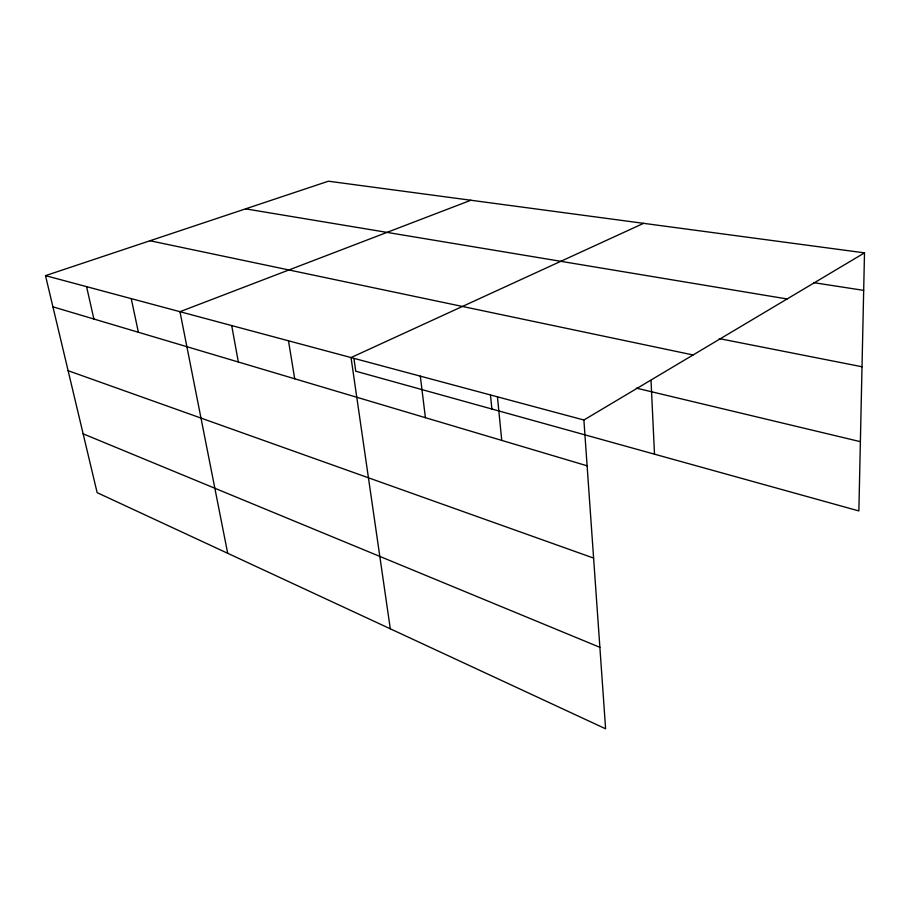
<?xml version="1.0" encoding="UTF-8"?>
<svg xmlns="http://www.w3.org/2000/svg" width="910" height="910" viewBox="0 0 910 910"><rect width="100%" height="100%" fill="white"/><g stroke="black" fill="none" stroke-linecap="round" stroke-linejoin="round"><path stroke-width="1.36" d="M864.5 252.866L583.89 420.01L605.605 728.796L97.142 492.663L45.5 275.639L328.419 181.204L864.5 252.866L858.869 510.931L355.753 371.212L353.945 358.574M643.575 223.337L351.033 357.562L390.299 628.799M470.891 200.245L179.975 311.698L227.693 553.291M813.631 282.646L863.681 290.381M245.575 208.856L787.105 298.969M719.287 338.622L862.02 366.764M150.013 240.752L693.079 354.968M636.397 388.138L860.382 441.668M45.5 275.639L583.89 420.01M52.916 306.829L587.109 465.806M68.125 370.7L593.593 558.08M83.14 433.831L599.872 647.329M86.575 286.65L93.889 319.012M131.245 298.628L138.377 332.252M231.709 325.575L238.329 362.009M288.481 340.795L294.715 378.787M420.306 376.137L425.414 417.679M490.49 395.167L491.878 409.011M497.451 396.828L501.74 440.394M651.025 380.573L654.506 454.181"/></g></svg>
